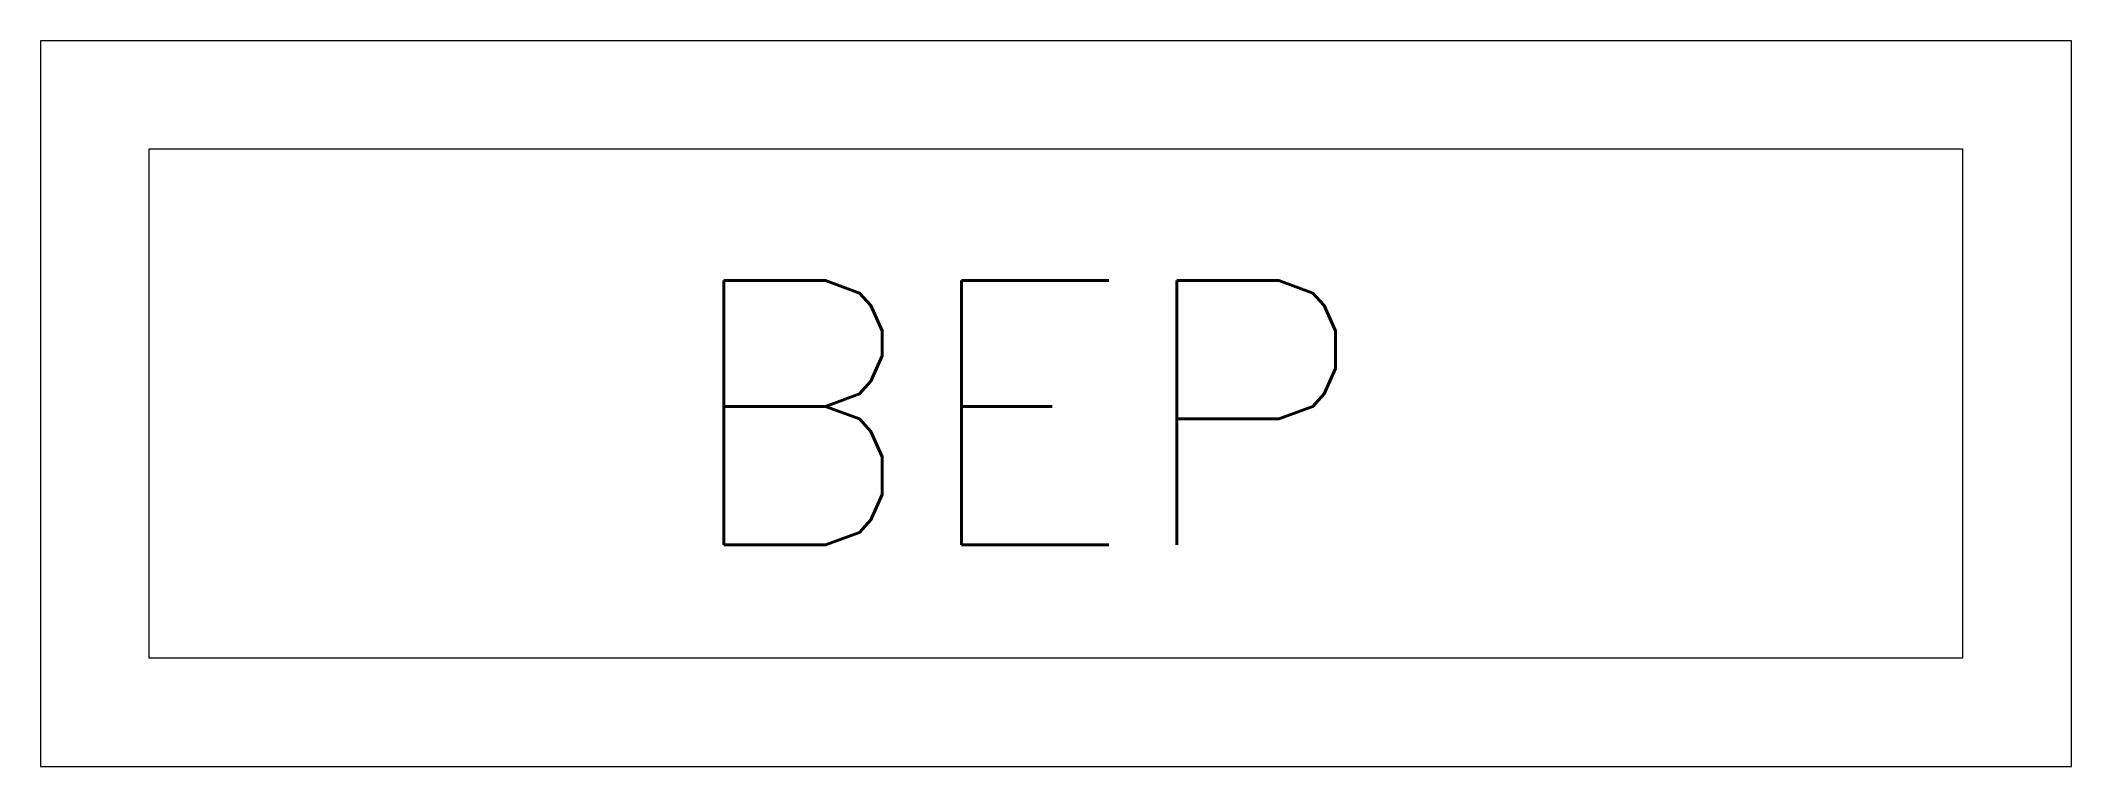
# Model space of a CAD drawing. Header units: millimetres. Extents: x -6896.92 to -6895.57, y -904.74 to -904.26.
import ezdxf

# ---------------------------------------------------------------- set-up
doc = ezdxf.new("R2010")
doc.units = ezdxf.units.MM
for name, color, linetype in [('100-txt_r70', 2, 'Continuous'), ('AUX_01', 1, 'Continuous'), ('AUX_03', 3, 'Continuous')]:
    doc.layers.add(name, color=color, linetype=linetype)
doc.styles.add('r70', font='romans.shx')

msp = doc.modelspace()

# ---------------------------------------------------------------- linework, layer by layer
at = {"layer": 'AUX_01', "lineweight": 0}
msp.add_lwpolyline([(-6896.9169, -904.7449), (-6895.5725, -904.7449), (-6895.5725, -904.2648), (-6896.9169, -904.2648)], close=True, dxfattribs=at)
at = {"layer": 'AUX_03', "lineweight": 0}
msp.add_lwpolyline([(-6896.8452, -904.6731), (-6895.6443, -904.6731), (-6895.6443, -904.3365), (-6896.8452, -904.3365)], close=True, dxfattribs=at)

# ---------------------------------------------------------------- texts
at = {"layer": '100-txt_r70', "lineweight": 0, "style": 'r70'}
msp.add_text('BEP', height=0.175, dxfattribs=at).set_placement((-6896.4947, -904.5984))

doc.saveas('drawing.dxf')
